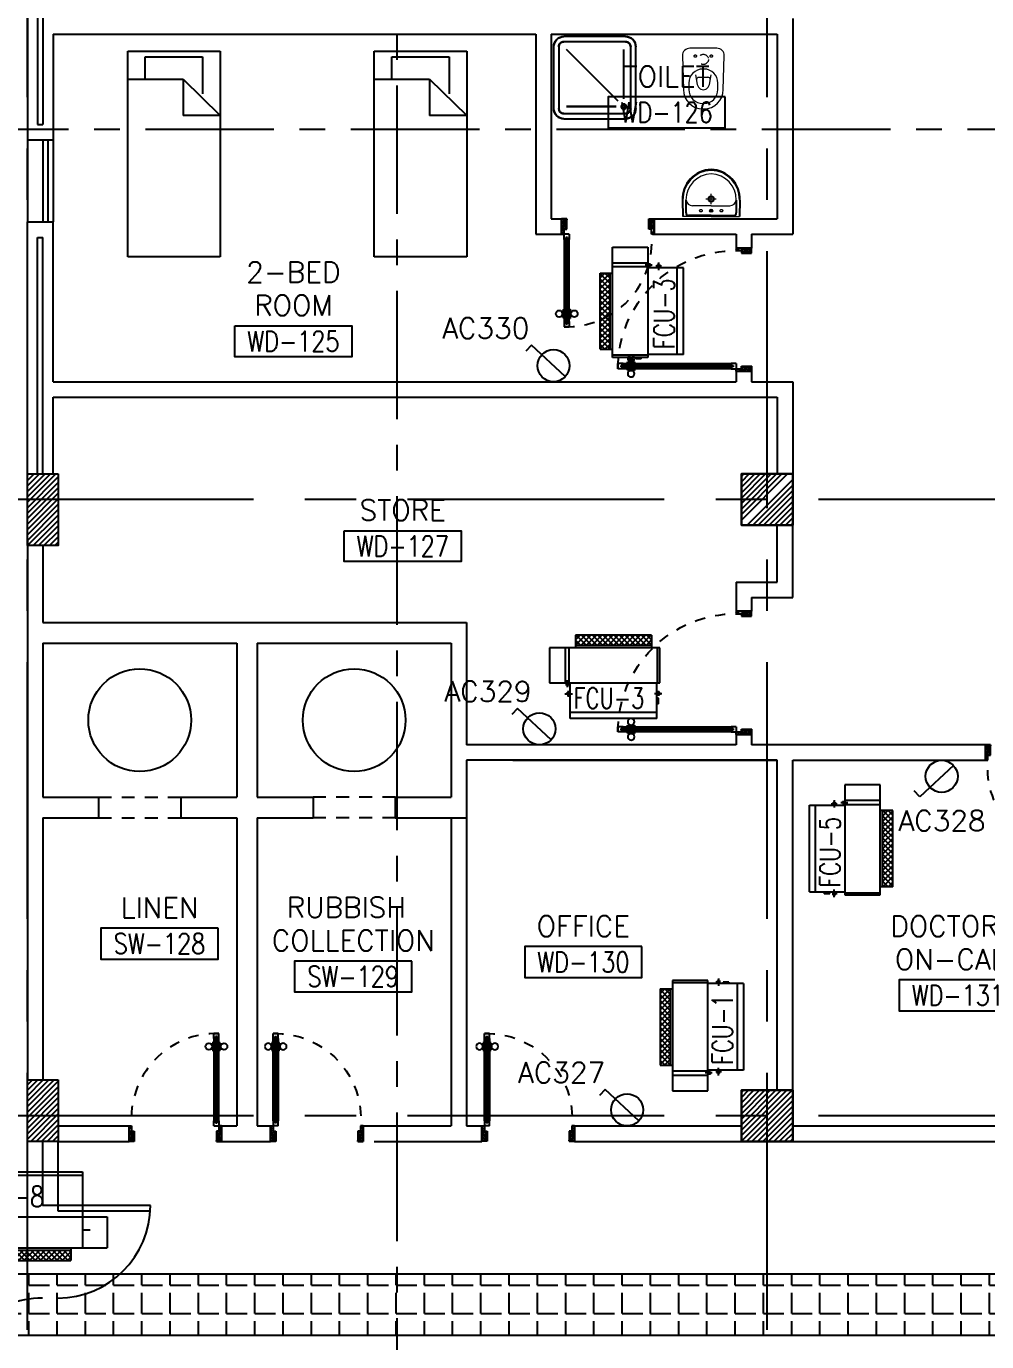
# Model space of a CAD drawing. Extents: x 88852.7 to 88945.7, y 39921.6 to 40001.1.
# Drawn here: x 88902.8 to 88912.15, y 39957.5 to 39970.3 of the extents above; entities that cross this region are included whole.
import ezdxf
from ezdxf.enums import TextEntityAlignment as Align

# ---------------------------------------------------------------- set-up
doc = ezdxf.new("R2010")
doc.units = 0
doc.header["$MEASUREMENT"] = 0
for name, pattern in [('CENTER', [2, 1.25, -0.25, 0.25, -0.25]), ('CENTERX2', [4, 2.5, -0.5, 0.5, -0.5]), ('DASHED', [0.75, 0.5, -0.25]), ('HIDDEN', [0.375, 0.25, -0.125]), ('HIDDEN2', [0.1875, 0.125, -0.0625])]:
    doc.linetypes.add(name, pattern=pattern)
doc.layers.get('0').update_dxf_attribs({"color": 11, "linetype": 'CONTINUOUS'})
for name, color, linetype in [('AXES', 11, 'CENTERX2'), ('AXES1', 11, 'CENTER'), ('COL', 11, 'CONTINUOUS'), ('DOOR', 11, 'CONTINUOUS'), ('E-SOCKETS', 4, 'CONTINUOUS'), ('E-TRAY', 2, 'CONTINUOUS'), ('FCU', 7, 'CONTINUOUS'), ('FIX', 11, 'CONTINUOUS'), ('FUR', 11, 'CONTINUOUS'), ('HAT', 11, 'CONTINUOUS'), ('INSUL', 11, 'CONTINUOUS'), ('M-TEXT', 2, 'CONTINUOUS'), ('RM-BOX', 11, 'CONTINUOUS'), ('RM-NAME', 11, 'CONTINUOUS'), ('RM-NO', 11, 'CONTINUOUS'), ('SUNI-FUR', 11, 'CONTINUOUS'), ('WALL', 11, 'CONTINUOUS'), ('WIN', 11, 'CONTINUOUS')]:
    doc.layers.add(name, color=color, linetype=linetype)
doc.styles.add('ROMANS', font='ROMANS.shx', dxfattribs={"width": 0.6})

# ---------------------------------------------------------------- blocks, each defined once
blk = doc.blocks.new('WC1')
at = {"layer": 'FIX', "lineweight": 20}
for p, q in [((-210, 204), (-538, 194)), ((-475, 141), (-538, 141)), ((-137, 0), (-137, 131)), ((-727, 5), (-727, -5)), ((-674, 5), (-674, -5)), ((-534, 24), (-540, 0)), ((-540, 0), (-534, -24)), ((-395, 76), (-490, 60)), ((-339, 5), (-339, -5)), ((-137, -131), (-137, 0)), ((-490, -60), (-395, -76)), ((-538, -141), (-475, -141)), ((-538, -194), (-210, -204)), ((-213, -204), (-210, -204))]:
    blk.add_line(p, q, dxfattribs=at)
at = {"layer": 'FIX', "linetype": 'Continuous', "lineweight": 20}
blk.add_line((-420, -47), (-420, 45), dxfattribs=at)
at = {"layer": 'FIX', "linetype": 'HIDDEN2', "lineweight": 20, "ltscale": 0.3}
blk.add_circle((-245, 0), 49.8, dxfattribs=at)
at = {"layer": 'FIX', "linetype": 'HIDDEN', "lineweight": 20, "ltscale": 0.05}
for centre in [(-213, 78), (-213, -77)]:
    blk.add_circle(centre, 11.6, dxfattribs=at)
at = {"layer": 'FIX', "lineweight": 20}
for centre, radius, start, end in [((-538, 5), 189, 90, 180), ((-538, 5), 136, 90, 180), ((-475, 5), 136, 360, 90), ((-210, 131), 73, 360, 90), ((-473, -7), 68.2, 128.9242, 152.8468), ((-464, -18), 82, 108.496, 128.9242), ((-538, -5), 189, 180, 270), ((-538, -5), 136, 180, 270), ((-473, 7), 68.2, 207.1532, 231.0758), ((-464, 18), 82, 231.0758, 251.504), ((-475, -5), 136, 270, 0), ((-210, -131), 73, 270, 0)]:
    blk.add_arc(centre, radius, start, end, dxfattribs=at)
at = {"layer": 'FIX', "linetype": 'Continuous', "lineweight": 20}
for centre, start, end in [((-443, 46), 357.6662, 91.6121), ((-442, -46), 268.3879, 2.3338)]:
    blk.add_arc(centre, 22.3, start, end, dxfattribs=at)
blk = doc.blocks.new('SHR1')
at = {"layer": 'FIX'}
for p, q in [((-196, 196), (-700, 700)), ((-143, 218), (-143, 700)), ((-218, 143), (-700, 143))]:
    blk.add_line(p, q, dxfattribs=at)
for points in [[(-825, 125), (-825, 725, -0.414214), (-725, 825), (-125, 825, -0.414214), (-25, 725), (-25, 125, -0.414214), (-125, 25), (-725, 25, -0.414214)], [(-775, 125), (-775, 725, -0.414214), (-725, 775), (-125, 775, -0.414214), (-75, 725), (-75, 125, -0.414214), (-125, 75), (-725, 75, -0.414214)]]:
    blk.add_lwpolyline(points, format="xyb", close=True, dxfattribs=at)
for radius in [25, 15]:
    blk.add_circle((-143, 143), radius, dxfattribs=at)
blk = doc.blocks.new('LAV1')
at = {"layer": 'FIX', "linetype": 'DASHED', "lineweight": 20, "ltscale": 0.05}
for p, q in [((0, 170), (0, 270)), ((0, 170), (0, 270)), ((50, 220), (-50, 220))]:
    blk.add_line(p, q, dxfattribs=at)
at = {"layer": 'FIX', "linetype": 'ByBlock', "ltscale": 0.3}
for p, q in [((-280, 210), (-275, 50)), ((-245, 210), (-245, 85)), ((245, 210), (245, 85)), ((280, 210), (275, 50)), ((0, 60), (-220, 60)), ((0, 60), (220, 60))]:
    blk.add_line(p, q, dxfattribs=at)
at = {"layer": 'FIX', "linetype": 'Continuous', "lineweight": 20}
for p, q in [((-275, 210), (-275, 50)), ((0, 155), (-181, 155)), ((0, 155), (181, 155)), ((275, 210), (275, 50)), ((0, 50), (-275, 50)), ((0, 50), (-252, 50)), ((0, 50), (275, 50)), ((0, 50), (252, 50))]:
    blk.add_line(p, q, dxfattribs=at)
at = {"layer": 'FIX', "lineweight": 20}
for p, q in [((16, 107), (-15, 107)), ((0, 92), (0, 123))]:
    blk.add_line(p, q, dxfattribs=at)
for centre, radius in [((0, 220), 29.5), ((0, 220), 22.5), ((0, 107), 15.5)]:
    blk.add_circle(centre, radius, dxfattribs=at)
at = {"layer": 'FIX', "linetype": 'HIDDEN', "lineweight": 20, "ltscale": 0.05}
for centre in [(-100, 107), (100, 107)]:
    blk.add_circle(centre, 12.4, dxfattribs=at)
at = {"layer": 'FIX', "linetype": 'ByBlock', "ltscale": 0.3}
for centre, radius, start, end in [((7, 220), 287, 91.3776, 182.0064), ((-7, 220), 287, 357.9936, 88.6224), ((-220, 85), 24.9, 179.7021, 269.9486), ((220, 85), 24.9, 270.0514, 0.2979)]:
    blk.add_arc(centre, radius, start, end, dxfattribs=at)
at = {"layer": 'FIX', "linetype": 'Continuous', "lineweight": 20}
for centre, radius, start, end in [((8, 217), 283, 91.6988, 181.351), ((8, 212), 253, 91.7328, 180.4884), ((-8, 217), 283, 358.649, 88.3012), ((-8, 212), 253, 359.5116, 88.2672), ((-179, 222), 66.9, 190.2006, 268.0786), ((179, 222), 66.9, 271.9214, 349.7994)]:
    blk.add_arc(centre, radius, start, end, dxfattribs=at)
blk = doc.blocks.new('A$C376C1807')
at = {"layer": 'DOOR'}
for p, q in [((0, 0.9), (0, 0.85)), ((0.9, 0.9), (0, 0.9)), ((0, 0.85), (0.899, 0.85))]:
    blk.add_line(p, q, dxfattribs=at)
blk.add_arc((0, 0.9), 0.9, 270, 0, dxfattribs=at)
blk = doc.blocks.new('DOOR90')
at = {"layer": 'DOOR', "linetype": 'ByBlock'}
for p, q in [((0, 0), (-150, 0)), ((-200, -25), (-1000, -25)), ((-200, -42), (-1000, -42)), ((-200, -58), (-1000, -58)), ((-1000, -75), (-200, -75))]:
    blk.add_line(p, q, dxfattribs=at)
at = {"layer": 'DOOR', "color": 0, "linetype": 'ByBlock'}
for p, q in [((-150, 0), (-150, -25)), ((-150, 0), (0, 0)), ((0, -50), (0, 0)), ((-1050, -25), (-1050, -75)), ((-1050, -75), (-1050, -25)), ((-1000, -25), (-1050, -25)), ((-1000, -75), (-1050, -75)), ((-1020, -42), (-1020, -58)), ((-1000, -42), (-1020, -42)), ((-1000, -58), (-1020, -58)), ((-1000, -25), (-1000, -42)), ((-1000, -58), (-1000, -75)), ((-968, -25), (-968, -18)), ((-878, -18), (-968, -18)), ((-968, -75), (-968, -82)), ((-878, -82), (-968, -82)), ((-955, -18), (-955, -9)), ((-955, -9), (-890, -9)), ((-955, -18), (-890, -18)), ((-955, -82), (-955, -91)), ((-955, -82), (-890, -82)), ((-955, -91), (-890, -91)), ((-890, -18), (-890, -9)), ((-890, -82), (-890, -91)), ((-878, -25), (-878, -18)), ((-878, -75), (-878, -82)), ((-200, -42), (-200, -25)), ((-200, -25), (-150, -25)), ((-180, -42), (-200, -42)), ((-200, -75), (-200, -58)), ((-200, -58), (-180, -58)), ((-150, -75), (-200, -75)), ((-180, -58), (-180, -42)), ((-150, -75), (-150, -25)), ((-150, -25), (-100, -25)), ((-100, -25), (-100, -50)), ((-100, -50), (0, -50)), ((-150, -900), (-150, -875)), ((-150, -875), (-100, -875)), ((-100, -850), (0, -850)), ((-100, -875), (-100, -850)), ((0, -850), (0, -900)), ((0, -900), (-150, -900)), ((-150, -900), (0, -900))]:
    blk.add_line(p, q, dxfattribs=at)
at = {"layer": 'DOOR', "color": 9, "linetype": 'ByBlock'}
for p, q in [((0, -50), (-114, 0)), ((0, -50), (-40, 0)), ((0, -50), (-100, -37)), ((0, -850), (-114, -900)), ((0, -850), (-100, -863)), ((0, -850), (-40, -900))]:
    blk.add_line(p, q, dxfattribs=at)
at = {"layer": 'DOOR', "color": 0, "linetype": 'ByBlock'}
for centre in [(-923, 24), (-923, -124)]:
    blk.add_circle(centre, 32.4, dxfattribs=at)
at = {"layer": 'DOOR', "color": 9, "linetype": 'ByBlock'}
for centre, radius, start, end in [((0, -50), 74.4, 137.7764, 180), ((0, -50), 54.4, 113.2074, 180), ((0, -50), 154, 161.1053, 166.2858), ((0, -50), 134, 158.1598, 169.28), ((0, -50), 114, 154.0838, 167.3774), ((0, -50), 94.4, 148.0182, 180), ((0, -50), 34.4, 90, 180), ((0, -50), 14.4, 90, 180), ((0, -850), 154, 193.7142, 198.8947), ((0, -850), 134, 190.72, 201.8402), ((0, -850), 94.4, 180, 211.9818), ((0, -850), 74.4, 180, 222.2236), ((0, -850), 54.4, 180, 246.7926), ((0, -850), 34.4, 180, 270), ((0, -850), 14.4, 180, 270)]:
    blk.add_arc(centre, radius, start, end, dxfattribs=at)
at = {"layer": 'DOOR', "linetype": 'HIDDEN', "ltscale": 0.5}
blk.add_arc((-222, -50), 828, 178.2701, 275.003, dxfattribs=at)
blk = doc.blocks.new('C11')
at = {"layer": 'HAT'}
h = blk.add_hatch(dxfattribs=at)
h.set_pattern_fill('ANSI31', color=256, scale=300, style=0)
h.set_pattern_definition([(45, (-248556.182, -75061.005), (-26.5165043, 26.5165043), [])])
h.paths.add_polyline_path([(300, 700), (0, 700), (0, 350), (300, 350)])
h.paths.add_polyline_path([(300, 350), (0, 350), (0, 0), (300, 0)])
at = {"layer": 'COL'}
blk.add_lwpolyline([(300, 700), (300, 0), (0, 0), (0, 700)], close=True, dxfattribs=at)
blk = doc.blocks.new('AH20A')
at = {"layer": 'FUR'}
for p, q in [((0, 0.5), (0, -0.5)), ((1, 0.5), (0, 0.5)), ((0.1358, 0.5), (0.1358, -0.0987)), ((1, -0.5), (1, 0.5)), ((0.1358, 0.3112), (0.0277, 0.3112)), ((0.0277, 0.3112), (0.0277, -0.3087)), ((0.1358, -0.0987), (0.3125, -0.5)), ((0.1358, -0.0987), (0.3125, -0.0987)), ((0.3125, -0.5), (0.3125, -0.0987)), ((0.0277, -0.3087), (0.2076, -0.3087)), ((0, -0.5), (1, -0.5))]:
    blk.add_line(p, q, dxfattribs=at)
blk = doc.blocks.new('RM1')
at = {"layer": 'RM-BOX'}
blk.add_lwpolyline([(570, -200), (-570, -200), (-570, -500), (570, -500)], close=True, dxfattribs=at)
at = {"layer": 'RM-NAME', "style": 'ROMANS'}
for tag, p in [('ROOMNAME1', (0, 324)), ('ROOMNAME2', (0, 0))]:
    blk.add_attdef(tag, text='', height=200, dxfattribs=at).set_placement(p, align=Align.MIDDLE)
at = {"layer": 'RM-NO', "style": 'ROMANS', "width": 0.8}
blk.add_attdef('ROOMNO', text='', height=200, dxfattribs=at).set_placement((0, -350), align=Align.MIDDLE)
blk = doc.blocks.new('DOOR100')
at = {"layer": 'DOOR', "color": 0, "linetype": 'ByBlock'}
for p, q in [((-76, 1251), (-76, 1301)), ((-76, 1301), (-26, 1301)), ((-26, 1301), (-76, 1301)), ((-26, 1251), (-26, 1301)), ((-92, 1206), (-92, 1141)), ((-83, 1206), (-92, 1206)), ((-83, 1129), (-83, 1219)), ((-76, 1219), (-83, 1219)), ((-83, 1206), (-83, 1141)), ((-59, 1251), (-76, 1251)), ((-59, 1251), (-59, 1271)), ((-43, 1271), (-59, 1271)), ((-43, 1251), (-43, 1271)), ((-26, 1251), (-43, 1251)), ((-26, 1219), (-19, 1219)), ((-19, 1129), (-19, 1219)), ((-19, 1206), (-19, 1141)), ((-19, 1206), (-10, 1206)), ((-10, 1206), (-10, 1141)), ((-83, 1141), (-92, 1141)), ((-76, 1129), (-83, 1129)), ((-26, 1129), (-19, 1129)), ((-19, 1141), (-10, 1141)), ((-1201, 0), (-1201, 150)), ((-1201, 150), (-1176, 150)), ((-1201, 150), (-1201, 0)), ((-1176, 150), (-1176, 100)), ((-76, 200), (-59, 200)), ((-76, 150), (-76, 200)), ((-76, 150), (-26, 150)), ((-59, 200), (-59, 180)), ((-59, 180), (-43, 180)), ((-43, 200), (-26, 200)), ((-43, 180), (-43, 200)), ((-26, 200), (-26, 150)), ((-1, 150), (-26, 150)), ((-26, 150), (-26, 100)), ((-1, 150), (-1, 0)), ((-1151, 0), (-1201, 0)), ((-1176, 100), (-1151, 100)), ((-1151, 100), (-1151, 0)), ((-51, 100), (-51, 0)), ((-26, 100), (-51, 100)), ((-51, 0), (-1, 0))]:
    blk.add_line(p, q, dxfattribs=at)
at = {"layer": 'DOOR', "linetype": 'ByBlock'}
for p, q in [((-76, 1251), (-76, 200)), ((-59, 200), (-59, 1251)), ((-43, 200), (-43, 1251)), ((-26, 200), (-26, 1251))]:
    blk.add_line(p, q, dxfattribs=at)
at = {"layer": 'DOOR', "color": 9, "linetype": 'ByBlock'}
for p, q in [((-1151, 0), (-1201, 114)), ((-1151, 0), (-1201, 40)), ((-1151, 0), (-1164, 100)), ((-51, 0), (-1, 114)), ((-51, 0), (-38, 100)), ((-51, 0), (-1, 40))]:
    blk.add_line(p, q, dxfattribs=at)
at = {"layer": 'DOOR', "color": 0, "linetype": 'ByBlock'}
for centre in [(-125, 1174), (22, 1174)]:
    blk.add_circle(centre, 32.4, dxfattribs=at)
at = {"layer": 'DOOR', "linetype": 'HIDDEN', "ltscale": 0.5}
blk.add_arc((-27, 152), 1149, 89.961, 180.0931, dxfattribs=at)
at = {"layer": 'DOOR', "color": 9, "linetype": 'ByBlock'}
for centre, radius, start, end in [((-1151, 0), 154, 103.7142, 108.8947), ((-1151, 0), 134, 100.72, 111.8402), ((-51, 0), 134, 68.1598, 79.28), ((-51, 0), 154, 71.1053, 76.2858), ((-1151, 0), 94.4, 90, 121.9818), ((-1151, 0), 74.4, 90, 132.2236), ((-1151, 0), 54.4, 90, 156.7926), ((-1151, 0), 34.4, 90, 180), ((-1151, 0), 14.4, 90, 180), ((-51, 0), 94.4, 58.0182, 90), ((-51, 0), 74.4, 47.7764, 90), ((-51, 0), 54.4, 23.2074, 90), ((-51, 0), 34.4, 0, 90), ((-51, 0), 14.4, 0, 90), ((-51, 0), 114, 64.0838, 77.3774)]:
    blk.add_arc(centre, radius, start, end, dxfattribs=at)
blk = doc.blocks.new('*X82')
at = {"color": 0}
for p, q in [((227926, 149490), (228426, 149990)), ((227929, 149546), (228373, 149990)), ((227929, 149599), (228319, 149990)), ((227929, 149652), (228266, 149990)), ((227929, 149705), (228213, 149990)), ((227929, 149758), (228160, 149990)), ((227929, 149811), (228107, 149990)), ((227929, 149864), (228054, 149990)), ((227929, 149917), (228001, 149990)), ((227929, 149970), (227948, 149990)), ((227979, 149490), (228429, 149940)), ((228032, 149490), (228429, 149887)), ((228085, 149490), (228429, 149834)), ((228138, 149490), (228429, 149781)), ((228191, 149490), (228429, 149728)), ((228244, 149490), (228429, 149675)), ((228297, 149490), (228429, 149622)), ((228350, 149490), (228429, 149568)), ((228403, 149490), (228429, 149515))]:
    blk.add_line(p, q, dxfattribs=at)
blk = doc.blocks.new('COL50')
at = {"layer": 'COL'}
blk.add_lwpolyline([(-250, 250), (-250, -250), (250, -250), (250, 250)], close=True, dxfattribs=at)
blk = doc.blocks.new('*X83')
at = {"color": 0}
for p, q in [((227929, 155538), (228380, 155990)), ((227929, 155592), (228327, 155990)), ((227929, 155645), (228274, 155990)), ((227929, 155698), (228221, 155990)), ((227929, 155751), (228168, 155990)), ((227929, 155804), (228115, 155990)), ((227929, 155857), (228062, 155990)), ((227929, 155910), (228009, 155990)), ((227929, 155963), (227956, 155990)), ((227986, 155490), (228429, 155932)), ((228039, 155490), (228429, 155879)), ((228092, 155490), (228429, 155826)), ((228145, 155490), (228429, 155773)), ((228198, 155490), (228429, 155720)), ((228251, 155490), (228429, 155667)), ((228304, 155490), (228429, 155614)), ((228357, 155490), (228429, 155561)), ((228410, 155490), (228429, 155508))]:
    blk.add_line(p, q, dxfattribs=at)
blk = doc.blocks.new('*X188')
at = {"color": 0}
for p, q in [((16890, -2467), (16943, -2414)), ((16890, -2520), (16990, -2420)), ((16990, -2512), (16892, -2414)), ((16990, -2459), (16945, -2414)), ((16990, -2565), (16890, -2465)), ((16890, -2573), (16990, -2473)), ((16990, -2619), (16890, -2519)), ((16890, -2626), (16990, -2526)), ((16990, -2672), (16890, -2572)), ((16890, -2679), (16990, -2579)), ((16990, -2725), (16890, -2625)), ((16890, -2732), (16990, -2632)), ((16990, -2778), (16890, -2678)), ((16890, -2785), (16990, -2685)), ((16990, -2831), (16890, -2731)), ((16890, -2838), (16990, -2738)), ((16990, -2884), (16890, -2784)), ((16890, -2891), (16990, -2791)), ((16990, -2937), (16890, -2837)), ((16890, -2944), (16990, -2844)), ((16990, -2990), (16890, -2890)), ((16890, -2997), (16990, -2897)), ((16990, -3043), (16890, -2943)), ((16890, -3050), (16990, -2950)), ((16990, -3096), (16890, -2996)), ((16890, -3103), (16990, -3003)), ((16990, -3149), (16890, -3049)), ((16892, -3155), (16990, -3056)), ((16944, -3155), (16890, -3102)), ((16945, -3155), (16990, -3109))]:
    blk.add_line(p, q, dxfattribs=at)
blk = doc.blocks.new('WHE06')
at = {"color": 2}
for p, q in [((689, 621), (346, 621)), ((346, 621), (346, 469)), ((689, 469), (689, 621)), ((60, -422), (60, 422)), ((212, 437), (269, 437)), ((232, 452), (232, 422)), ((232, 452), (252, 452)), ((242, 472), (242, 399)), ((252, 452), (252, 422)), ((305, 448), (373, 448)), ((321, 458), (321, 438)), ((321, 458), (346, 458)), ((321, 438), (346, 438)), ((346, 430), (689, 430)), ((811, 371), (689, 371)), ((711, -371), (711, 371)), ((811, -371), (811, 371)), ((811, -371), (689, -371)), ((142, -437), (142, -422)), ((142, -437), (197, -437)), ((197, -437), (197, -422)), ((221, -437), (269, -437)), ((232, -452), (232, -422)), ((232, -452), (252, -452)), ((242, -472), (242, -399)), ((252, -452), (252, -422)), ((346, -430), (689, -430))]:
    blk.add_line(p, q, dxfattribs=at)
at = {"color": 6}
for p, q in [((0, -422), (0, 422)), ((0, 422), (346, 422)), ((346, 469), (346, -451)), ((689, 469), (346, 469)), ((689, -451), (689, 469)), ((0, -422), (346, -422)), ((346, -451), (689, -451))]:
    blk.add_line(p, q, dxfattribs=at)
at = {"color": 2}
blk.add_blockref('*X188', (-16179, 2784), dxfattribs=at)
blk = doc.blocks.new('*X190')
at = {"color": 0}
for p, q in [((-750, 2538), (-672, 2616)), ((-750, 2591), (-725, 2616)), ((-660, 2516), (-750, 2606)), ((-719, 2516), (-619, 2616)), ((-607, 2516), (-707, 2616)), ((-666, 2516), (-566, 2616)), ((-554, 2516), (-654, 2616)), ((-613, 2516), (-513, 2616)), ((-501, 2516), (-601, 2616)), ((-560, 2516), (-460, 2616)), ((-448, 2516), (-548, 2616)), ((-507, 2516), (-407, 2616)), ((-394, 2516), (-494, 2616)), ((-454, 2516), (-354, 2616)), ((-341, 2516), (-441, 2616)), ((-401, 2516), (-301, 2616)), ((-288, 2516), (-388, 2616)), ((-348, 2516), (-248, 2616)), ((-235, 2516), (-335, 2616)), ((-295, 2516), (-195, 2616)), ((-182, 2516), (-282, 2616)), ((-242, 2516), (-142, 2616)), ((-129, 2516), (-229, 2616)), ((-189, 2516), (-89, 2616)), ((-76, 2516), (-176, 2616)), ((-136, 2516), (-36, 2616)), ((-23, 2516), (-123, 2616)), ((-83, 2516), (17, 2616)), ((30, 2516), (-70, 2616)), ((-30, 2516), (70, 2616)), ((83, 2516), (-17, 2616)), ((23, 2516), (123, 2616)), ((136, 2516), (36, 2616)), ((76, 2516), (176, 2616)), ((189, 2516), (89, 2616)), ((129, 2516), (215, 2601)), ((215, 2543), (142, 2616)), ((215, 2596), (195, 2616)), ((-713, 2516), (-750, 2553)), ((182, 2516), (215, 2548))]:
    blk.add_line(p, q, dxfattribs=at)
blk = doc.blocks.new('WAP16')
at = {"color": 6}
for p, q in [((-597, 0), (-597, -737)), ((-597, 0), (597, 0)), ((597, 0), (597, -737)), ((-597, -437), (597, -437)), ((-597, -737), (597, -737))]:
    blk.add_line(p, q, dxfattribs=at)
at = {"color": 2}
for p, q in [((-597, -32), (597, -32)), ((597, -437), (835, -437)), ((835, -437), (835, -737)), ((-482, -737), (-482, -862)), ((-482, -762), (482, -762)), ((482, -737), (482, -862)), ((597, -737), (835, -737)), ((-482, -862), (482, -862))]:
    blk.add_line(p, q, dxfattribs=at)
at = {"color": 7}
blk.add_line((597, -562), (670, -562), dxfattribs=at)
at = {"color": 2}
blk.add_blockref('*X190', (268, -3378), dxfattribs=at)
blk = doc.blocks.new('*X213')
at = {"color": 0}
for p, q in [((16890, -2467), (16943, -2414)), ((16890, -2520), (16990, -2420)), ((16990, -2512), (16892, -2414)), ((16990, -2459), (16945, -2414)), ((16990, -2565), (16890, -2465)), ((16890, -2573), (16990, -2473)), ((16990, -2619), (16890, -2519)), ((16890, -2626), (16990, -2526)), ((16990, -2672), (16890, -2572)), ((16890, -2679), (16990, -2579)), ((16990, -2725), (16890, -2625)), ((16890, -2732), (16990, -2632)), ((16990, -2778), (16890, -2678)), ((16890, -2785), (16990, -2685)), ((16990, -2831), (16890, -2731)), ((16890, -2838), (16990, -2738)), ((16990, -2884), (16890, -2784)), ((16890, -2891), (16990, -2791)), ((16990, -2937), (16890, -2837)), ((16890, -2944), (16990, -2844)), ((16990, -2990), (16890, -2890)), ((16890, -2997), (16990, -2897)), ((16990, -3043), (16890, -2943)), ((16890, -3050), (16990, -2950)), ((16990, -3096), (16890, -2996)), ((16890, -3103), (16990, -3003)), ((16990, -3149), (16890, -3049)), ((16892, -3155), (16990, -3056)), ((16944, -3155), (16890, -3102)), ((16945, -3155), (16990, -3109))]:
    blk.add_line(p, q, dxfattribs=at)

msp = doc.modelspace()

# ---------------------------------------------------------------- hatches: boundary and pattern name
at = {"layer": 'HAT'}
h = msp.add_hatch(dxfattribs=at)
h.set_pattern_fill('ANSI31', color=256, scale=0.3, style=0)
h.set_pattern_definition([(45, (88602.274076, 39904.688557), (-0.0265165043, 0.0265165043), [])])
h.paths.add_polyline_path([(88903.1103, 39960.0496), (88902.8103, 39960.0496), (88902.8103, 39959.6996), (88903.1103, 39959.6996)])
h.paths.add_polyline_path([(88903.1103, 39959.6996), (88902.8103, 39959.6996), (88902.8103, 39959.4496), (88903.1103, 39959.4496)])
h = msp.add_hatch(dxfattribs=at)
h.set_pattern_fill('ANGLE', color=256, style=0)
h.set_pattern_definition([(0, (0, 0), (0, 0.275), [0.2, -0.075]), (90, (0, 0), (-0.275, 2e-17), [0.2, -0.075])])
h.paths.add_polyline_path([(88906.4103, 39957.5617), (88906.4103, 39958.1617), (88902.8103, 39958.1617), (88902.8103, 39957.5617)])
h.paths.add_polyline_path([(88902.2361, 39957.5617), (88902.7903, 39957.5617), (88902.7903, 39957.9087, 0.1880595)])
h.paths.add_polyline_path([(88906.4103, 39958.1617), (88906.4103, 39957.5617), (88910.0103, 39957.5617), (88910.0103, 39958.1617)])
h.paths.add_polyline_path([(88910.0103, 39958.1617), (88910.0103, 39957.5617), (88913.6103, 39957.5617), (88913.6103, 39958.1617)])
h.paths.add_polyline_path([(88913.6103, 39958.1617), (88913.6103, 39957.5617), (88917.2103, 39957.5617), (88917.2103, 39958.1617)])

# ---------------------------------------------------------------- linework, layer by layer
at = {"layer": 'AXES'}
for p, q in [((88910.0103, 39921.6153), (88910.0103, 40000.4279)), ((88902.8103, 39921.6153), (88902.8103, 40000.0779)), ((88945.0103, 39965.6996), (88876.9703, 39965.6996)), ((88945.0103, 39959.6996), (88876.9703, 39959.6996))]:
    msp.add_line(p, q, dxfattribs=at)
at = {"layer": 'AXES1'}
for p, q in [((88906.4103, 39928.4796), (88906.4103, 39987.2996)), ((88935.2103, 39969.2996), (88876.9703, 39969.2996))]:
    msp.add_line(p, q, dxfattribs=at)
at = {"layer": 'COL'}
for p, q in [((88902.9603, 39964.4995), (88907.0853, 39964.4995)), ((88902.9603, 39964.2995), (88904.8478, 39964.2995)), ((88904.8478, 39964.2995), (88904.8478, 39962.7995)), ((88905.0478, 39964.2995), (88905.0478, 39962.7995)), ((88905.0478, 39964.2995), (88906.9353, 39964.2995)), ((88902.9603, 39962.7995), (88903.504, 39962.7995)), ((88903.504, 39962.7995), (88903.504, 39962.5995)), ((88904.304, 39962.7995), (88904.304, 39962.5995)), ((88904.304, 39962.7995), (88904.8478, 39962.7995)), ((88905.0478, 39962.7995), (88905.5915, 39962.7995)), ((88905.5915, 39962.7995), (88905.5915, 39962.5995)), ((88906.3915, 39962.7995), (88906.9353, 39962.7995)), ((88906.3915, 39962.7995), (88906.3915, 39962.5995)), ((88902.9603, 39962.5995), (88903.504, 39962.5995)), ((88904.304, 39962.5995), (88904.8478, 39962.5995)), ((88905.0478, 39962.5995), (88905.5915, 39962.5995)), ((88906.3915, 39962.5995), (88907.0853, 39962.5995))]:
    msp.add_line(p, q, dxfattribs=at)
msp.add_lwpolyline([(88903.1103, 39960.0496), (88903.1103, 39959.4496), (88902.8103, 39959.4496), (88902.8103, 39960.0496)], close=True, dxfattribs=at)
at = {"layer": 'E-SOCKETS'}
for p, q in [((88907.7179, 39967.1995), (88907.6634, 39967.141)), ((88908.0457, 39966.8944), (88907.7179, 39967.1995)), ((88907.5806, 39963.6645), (88907.5261, 39963.606)), ((88907.9085, 39963.3594), (88907.5806, 39963.6645)), ((88911.8241, 39963.1098), (88911.4962, 39962.8046)), ((88911.4962, 39962.8046), (88911.4417, 39962.8631)), ((88908.4343, 39959.9545), (88908.3798, 39959.896)), ((88908.7621, 39959.6494), (88908.4343, 39959.9545))]:
    msp.add_line(p, q, dxfattribs=at)
for centre in [(88907.9314, 39967.0008), (88907.7941, 39963.4658), (88911.7097, 39963.0033), (88908.6478, 39959.7558)]:
    msp.add_circle(centre, 0.1562, dxfattribs=at)
at = {"layer": 'E-TRAY', "color": 4}
for p, q in [((88893.1703, 39958.1617), (88917.2167, 39958.1617)), ((88893.1703, 39957.5617), (88917.2167, 39957.5617))]:
    msp.add_line(p, q, dxfattribs=at)
at = {"layer": 'FCU', "color": 3}
for p, q in [((88908.507, 39968.0014), (88908.507, 39968.1538)), ((88908.507, 39968.1538), (88908.8499, 39968.1538)), ((88908.8499, 39968.1538), (88908.8499, 39968.0014)), ((88908.8909, 39967.9799), (88908.8226, 39967.9799)), ((88908.8749, 39967.9899), (88908.8499, 39967.9899)), ((88908.8749, 39967.9699), (88908.8499, 39967.9699)), ((88908.8749, 39967.9899), (88908.8749, 39967.9699)), ((88908.9836, 39967.9695), (88908.9269, 39967.9695)), ((88908.9438, 39967.9845), (88908.9438, 39967.9545)), ((88908.9638, 39967.9845), (88908.9438, 39967.9845)), ((88908.9538, 39968.0045), (88908.9538, 39967.9318)), ((88908.9638, 39967.9845), (88908.9638, 39967.9545)), ((88908.3847, 39967.1616), (88908.3847, 39967.9029)), ((88908.3847, 39967.9029), (88908.507, 39967.9029)), ((88908.4847, 39967.1616), (88908.4847, 39967.9029)), ((88908.8499, 39967.9627), (88908.507, 39967.9627)), ((88909.1356, 39967.11), (88909.1356, 39967.9545)), ((88908.3847, 39967.1616), (88908.507, 39967.1616)), ((88908.8499, 39967.1019), (88908.507, 39967.1019)), ((88908.6759, 39967.0534), (88908.6759, 39967.0834)), ((88908.6959, 39967.0534), (88908.6959, 39967.0834)), ((88908.7315, 39967.0684), (88908.7315, 39967.0834)), ((88908.7864, 39967.0684), (88908.7864, 39967.0834)), ((88908.7066, 39967.0684), (88908.659, 39967.0684)), ((88908.6959, 39967.0534), (88908.6759, 39967.0534)), ((88908.7864, 39967.0684), (88908.7315, 39967.0684))]:
    msp.add_line(p, q, dxfattribs=at)
at = {"layer": 'FCU', "color": 6}
for p, q in [((88908.507, 39968.0014), (88908.8499, 39968.0014)), ((88908.507, 39967.0814), (88908.507, 39968.0014)), ((88908.8499, 39968.0014), (88908.8499, 39967.0814)), ((88909.1959, 39967.9545), (88908.8499, 39967.9545)), ((88909.1959, 39967.11), (88909.1959, 39967.9545)), ((88908.8499, 39967.0814), (88908.507, 39967.0814)), ((88909.1959, 39967.11), (88908.8499, 39967.11))]:
    msp.add_line(p, q, dxfattribs=at)
at = {"layer": 'FIX'}
for p, q in [((88908.6333, 39970.2046), (88908.0333, 39970.2046)), ((88908.6333, 39970.1546), (88908.0333, 39970.1546)), ((88907.9333, 39970.1046), (88907.9333, 39969.5046)), ((88907.9833, 39970.1046), (88907.9833, 39969.5046)), ((88908.6156, 39969.5972), (88908.6156, 39970.0796)), ((88908.6833, 39969.5046), (88908.6833, 39970.1046)), ((88908.7333, 39969.5046), (88908.7333, 39970.1046)), ((88908.5406, 39969.5222), (88908.0583, 39969.5222)), ((88908.0333, 39969.4546), (88908.6333, 39969.4546)), ((88908.0333, 39969.4046), (88908.6333, 39969.4046))]:
    msp.add_line(p, q, dxfattribs=at)
at = {"layer": 'FIX', "color": 32, "linetype": 'DASHED', "lineweight": 20, "ltscale": 0.05}
msp.add_line((88909.5158, 39968.6226), (88909.4158, 39968.6226), dxfattribs=at)
at = {"layer": 'FIX', "extrusion": (0, 0, -1)}
for centre, major_axis, start_param, end_param in [((88908.0333, 39970.1046), (-0.0707, 0.0707), 5.4977871, 7.0685835), ((88908.0333, 39970.1046), (-0.0354, 0.0354), 5.4977871, 7.0685835), ((88908.6333, 39970.1046), (-0.0707, 0.0707), 0.7853982, 2.3561945), ((88908.6333, 39970.1046), (-0.0354, 0.0354), 0.7853982, 2.3561945), ((88908.6156, 39969.5222), (-0.0177, 0.0177), 3.9269908, 10.2101761), ((88908.6156, 39969.5222), (-0.0106, 0.0106), 3.9269908, 10.2101761), ((88908.0333, 39969.5046), (-0.0707, 0.0707), 3.9269908, 5.4977871), ((88908.0333, 39969.5046), (0.0354, 0.0354), 2.3561945, 3.9269908), ((88908.6333, 39969.5046), (0.0707, 0.0707), 0.7853982, 2.3561945), ((88908.6333, 39969.5046), (0.0354, 0.0354), 0.7853982, 2.3561945)]:
    msp.add_ellipse(centre, major_axis=major_axis, ratio=1, start_param=start_param, end_param=end_param, dxfattribs=at)
at = {"layer": 'INSUL'}
for p, q in [((88902.9103, 39970.6496), (88902.9103, 39969.3496)), ((88902.9603, 39970.6496), (88902.9603, 39969.3496)), ((88902.9103, 39969.3496), (88902.9603, 39969.3496)), ((88902.9103, 39968.2496), (88902.9603, 39968.2496)), ((88902.9103, 39965.9496), (88902.9103, 39968.2496)), ((88902.9103, 39968.2496), (88902.9603, 39968.2496)), ((88902.9603, 39965.9496), (88902.9603, 39968.2496))]:
    msp.add_line(p, q, dxfattribs=at)
at = {"layer": 'SUNI-FUR', "linetype": 'HIDDEN2'}
for p, q in [((88903.504, 39962.7995), (88904.304, 39962.7995)), ((88906.3915, 39962.7995), (88905.5915, 39962.7995)), ((88903.504, 39962.5995), (88904.304, 39962.5995)), ((88906.3915, 39962.5995), (88905.5915, 39962.5995))]:
    msp.add_line(p, q, dxfattribs=at)
at = {"layer": 'SUNI-FUR'}
for centre in [(88903.904, 39963.5495), (88905.9915, 39963.5495)]:
    msp.add_circle(centre, 0.5, dxfattribs=at)
at = {"layer": 'WALL'}
for p, q in [((88902.8103, 39970.7996), (88902.8103, 39969.1996)), ((88903.0603, 39970.2296), (88903.0603, 39969.1996)), ((88903.0603, 39970.2296), (88907.7603, 39970.2296)), ((88907.9103, 39970.2296), (88910.1103, 39970.2296)), ((88902.8103, 39969.1996), (88903.0603, 39969.1996)), ((88902.8103, 39968.3996), (88903.0603, 39968.3996)), ((88902.8103, 39965.9496), (88902.8103, 39968.3996)), ((88902.8103, 39965.9496), (88902.8103, 39968.3996)), ((88902.8103, 39968.3996), (88903.0603, 39968.3996)), ((88903.0603, 39966.8446), (88903.0603, 39968.3996)), ((88903.0603, 39966.8446), (88903.0603, 39968.3996)), ((88907.9103, 39968.4296), (88908.0103, 39968.4296)), ((88908.9103, 39968.4296), (88910.1103, 39968.4296)), ((88907.7603, 39968.2796), (88908.0103, 39968.2796)), ((88908.9103, 39968.2796), (88909.7103, 39968.2796)), ((88909.8603, 39968.2796), (88910.2603, 39968.2796)), ((88903.0603, 39966.8446), (88909.7103, 39966.8446)), ((88909.8603, 39966.8446), (88910.2603, 39966.8446)), ((88903.0603, 39965.9496), (88903.0603, 39966.6946)), ((88903.0603, 39966.6946), (88910.1103, 39966.6946)), ((88910.1103, 39964.8946), (88910.1103, 39965.4496)), ((88910.2603, 39964.7446), (88910.2603, 39965.4496)), ((88910.2603, 39964.7446), (88910.2603, 39965.4496)), ((88902.8103, 39965.2996), (88902.8103, 39960.0496)), ((88902.9603, 39965.2496), (88902.9603, 39964.4995)), ((88909.7103, 39964.8946), (88910.1103, 39964.8946)), ((88909.8603, 39964.7446), (88910.2603, 39964.7446)), ((88907.0853, 39964.4995), (88907.0853, 39963.3096)), ((88902.9603, 39964.2995), (88902.9603, 39962.7995)), ((88906.9353, 39964.2995), (88906.9353, 39962.7995)), ((88909.7103, 39963.3096), (88907.0853, 39963.3096)), ((88910.1103, 39963.3096), (88909.8603, 39963.3096)), ((88912.1353, 39963.3096), (88909.8603, 39963.3096)), ((88912.1353, 39963.1596), (88912.1353, 39963.3096)), ((88907.0853, 39963.1596), (88907.0853, 39962.7495)), ((88907.0853, 39963.1596), (88907.0853, 39959.5996)), ((88910.1103, 39963.1596), (88907.0853, 39963.1596)), ((88907.5353, 39963.1596), (88910.1103, 39963.1596)), ((88910.1103, 39959.9496), (88910.1103, 39963.1596)), ((88910.2603, 39959.9496), (88910.2603, 39963.1596)), ((88910.2603, 39963.1596), (88912.1353, 39963.1596)), ((88902.9603, 39962.5995), (88902.9603, 39960.0496)), ((88904.8478, 39962.5995), (88904.8478, 39959.5996)), ((88905.0478, 39962.5995), (88905.0478, 39959.5996)), ((88906.9353, 39962.5995), (88906.9353, 39959.5996)), ((88902.9603, 39961.1496), (88902.9603, 39960.0496)), ((88903.1129, 39959.5996), (88903.8002, 39959.5996)), ((88903.8002, 39959.5996), (88903.8002, 39959.4496)), ((88904.6994, 39959.5996), (88904.8478, 39959.5996)), ((88904.7002, 39959.5996), (88904.7002, 39959.4496)), ((88905.0478, 39959.5996), (88905.1777, 39959.5996)), ((88905.1777, 39959.5996), (88905.1777, 39959.4496)), ((88906.0777, 39959.5996), (88906.9353, 39959.5996)), ((88906.0777, 39959.5996), (88906.0777, 39959.4496)), ((88907.0853, 39959.5996), (88907.2353, 39959.5996)), ((88907.2353, 39959.5996), (88907.2353, 39959.4496)), ((88907.2353, 39959.5996), (88907.2353, 39959.4496)), ((88908.1353, 39959.5996), (88908.1353, 39959.4496)), ((88908.1353, 39959.5996), (88909.7603, 39959.5996)), ((88910.2603, 39959.5996), (88913.5353, 39959.5996)), ((88902.9582, 39959.4496), (88902.9582, 39958.8246)), ((88903.1082, 39959.4496), (88903.1082, 39958.8246)), ((88903.1129, 39959.4496), (88903.8002, 39959.4496)), ((88904.6994, 39959.4496), (88905.1777, 39959.4496)), ((88906.1853, 39959.4496), (88907.2353, 39959.4496)), ((88908.1353, 39959.4496), (88909.7603, 39959.4496)), ((88910.2603, 39959.4496), (88917.1104, 39959.4496)), ((88903.1082, 39958.8246), (88902.9582, 39958.8246))]:
    msp.add_line(p, q, dxfattribs=at)
at = {"layer": 'WALL', "linetype": 'ByBlock'}
for p, q in [((88910.2603, 39970.3796), (88910.2603, 39968.2796)), ((88907.7603, 39970.2296), (88907.7603, 39968.2796)), ((88907.9103, 39970.2296), (88907.9103, 39968.4296)), ((88910.1103, 39970.2296), (88910.1103, 39968.4296)), ((88908.0103, 39968.4296), (88908.0103, 39968.2796)), ((88909.7103, 39968.2796), (88909.7103, 39968.1451)), ((88909.8603, 39968.2796), (88909.8603, 39968.1451)), ((88909.8603, 39968.1451), (88909.7103, 39968.1451)), ((88909.7103, 39966.9451), (88909.7103, 39966.8446)), ((88909.8603, 39966.9451), (88909.7103, 39966.9451)), ((88909.8603, 39966.9451), (88909.8603, 39966.8446)), ((88910.2603, 39966.8446), (88910.2603, 39965.9496)), ((88910.1103, 39966.6946), (88910.1103, 39965.9496)), ((88909.7103, 39964.8946), (88909.7103, 39964.6101)), ((88909.8603, 39964.7446), (88909.8603, 39964.6101)), ((88909.8603, 39964.6101), (88909.7103, 39964.6101)), ((88909.7103, 39963.4101), (88909.7103, 39963.3096)), ((88909.8603, 39963.4101), (88909.7103, 39963.4101)), ((88909.8603, 39963.4101), (88909.8603, 39963.3096))]:
    msp.add_line(p, q, dxfattribs=at)
at = {"layer": 'WALL', "color": 250, "linetype": 'ByBlock', "ltscale": 0.3}
msp.add_line((88908.7658, 39969.5447), (88908.7678, 39969.5427), dxfattribs=at)
at = {"layer": 'WALL', "linetype": 'ByBlock', "ltscale": 0.3}
for points in [[(88909.7603, 39965.4496), (88910.2603, 39965.4496), (88910.2603, 39965.9496), (88909.7603, 39965.9496)], [(88910.2603, 39959.9496), (88909.7603, 39959.9496), (88909.7603, 39959.4496), (88910.2603, 39959.4496)]]:
    msp.add_lwpolyline(points, close=True, dxfattribs=at)
at = {"layer": 'WIN'}
for p, q in [((88902.8103, 39969.1996), (88902.8103, 39968.3996)), ((88902.9603, 39969.1996), (88902.9603, 39968.3996)), ((88903.0103, 39969.1996), (88903.0103, 39968.3996)), ((88903.0603, 39969.1996), (88903.0603, 39968.3996))]:
    msp.add_line(p, q, dxfattribs=at)

# ---------------------------------------------------------------- block references
at = {"layer": 'COL', "linetype": 'ByBlock', "xscale": 0.001, "yscale": 0.001, "zscale": 0.001}
msp.add_blockref('C11', (88902.8103, 39965.2496), dxfattribs=at)
at = {"layer": 'COL', "xscale": -0.001, "yscale": 0.001, "zscale": 0.001}
for p in [(88910.0103, 39965.6996), (88910.0103, 39959.6996)]:
    msp.add_blockref('COL50', p, dxfattribs=at)
at = {"layer": 'DOOR', "color": 0, "linetype": 'ByBlock', "zscale": 0.001}
for name, p, xscale, yscale, rotation in [('DOOR90', (88908.0103, 39968.4296), 0.001, 0.001, 90), ('DOOR100', (88909.8603, 39966.9451), -0.001, 0.001, 90), ('DOOR100', (88909.8603, 39963.4101), -0.001, 0.001, 90), ('DOOR90', (88913.0353, 39963.3096), -0.001, 0.001, 270), ('DOOR90', (88904.7002, 39959.4496), 0.000999999996565748, 0.000999999996565748, 270), ('DOOR90', (88905.1777, 39959.4496), -0.000999999996565748, 0.000999999996565748, 90), ('DOOR90', (88907.2353, 39959.4503), -0.001, 0.001, 90)]:
    msp.add_blockref(name, p, dxfattribs=dict(at, xscale=xscale, yscale=yscale, rotation=rotation))
at = {"layer": 'DOOR', "linetype": 'Continuous'}
msp.add_blockref('A$C376C1807', (88903.1082, 39957.9246), dxfattribs=at)
at = {"layer": 'DOOR', "linetype": 'Continuous', "rotation": 180}
msp.add_blockref('A$C376C1807', (88902.9582, 39957.9246), dxfattribs=at)
at = {"layer": 'FCU', "color": 11, "extrusion": (0, 0, -1), "xscale": 0.0009999871253967285, "yscale": 0.001000002026557922, "zscale": -0.001}
msp.add_blockref('*X213', (-88925.3752, 39970.3165), dxfattribs=at)
at = {"layer": 'FCU', "linetype": 'ByBlock', "yscale": 0.001000002026557922, "zscale": 0.001}
for p, xscale, rotation in [((88908.5153, 39963.5658), 0.001000002026557922, 90), ((88909.7798, 39960.5634), 0.0009999871253967285, 180)]:
    msp.add_blockref('WHE06', p, dxfattribs=dict(at, xscale=xscale, rotation=rotation))
at = {"layer": 'FCU', "linetype": 'ByBlock', "xscale": 0.0009999871253967285, "yscale": 0.001000002026557922, "zscale": 0.001}
for name, p in [('WHE06', (88910.4228, 39962.2993)), ('WAP16', (88902.7515, 39959.1518))]:
    msp.add_blockref(name, p, dxfattribs=at)
at = {"layer": 'FIX', "rotation": 90}
for name, p, xscale, yscale, zscale in [('SHR1', (88908.7583, 39969.3796), -0.000999999996565748, 0.000999999996565748, 0.001), ('AH20A', (88904.2383, 39970.0613), -2, 0.9, 2), ('AH20A', (88906.6371, 39970.0613), -2, 0.9, 2), ('WC1', (88909.3903, 39970.2276), 0.000999999996565748, 0.000999999996565748, 0.001)]:
    msp.add_blockref(name, p, dxfattribs=dict(at, xscale=xscale, yscale=yscale, zscale=zscale))
at = {"layer": 'FIX', "xscale": 0.001000000003841706, "yscale": 0.000999999996565748, "zscale": 0.001}
msp.add_blockref('LAV1', (88909.4663, 39968.4026), dxfattribs=at)
at = {"layer": 'HAT', "xscale": 0.001, "yscale": 0.001, "zscale": 0.001}
for name in ['*X83', '*X82']:
    msp.add_blockref(name, (88681.8317, 39809.9598), dxfattribs=at)
at = {"layer": 'RM-NAME', "zscale": 0.001}
for p, xscale, yscale, values in [((88909.0332, 39969.8169), 0.001, 0.001, {'ROOMNO': 'WD-126', 'ROOMNAME2': 'TOILET'}), ((88904.0967, 39961.7244), 0.0009999999892897904, 0.000999999996565748, {'ROOMNO': 'SW-128', 'ROOMNAME2': 'LINEN'}), ((88905.9819, 39961.4042), 0.0009999999892897904, 0.000999999996565748, {'ROOMNO': 'SW-129', 'ROOMNAME2': 'COLLECTION', 'ROOMNAME1': 'RUBBISH '}), ((88908.2219, 39961.5453), 0.001, 0.001, {'ROOMNO': 'WD-130', 'ROOMNAME2': 'OFFICE'}), ((88911.8668, 39961.2215), 0.001, 0.001, {'ROOMNO': 'WD-131', 'ROOMNAME2': 'ON-CALL', 'ROOMNAME1': "DOCTOR'S"})]:
    msp.add_blockref('RM1', p, dxfattribs=dict(at, xscale=xscale, yscale=yscale)).add_auto_attribs(values)
at = {"layer": 'RM-NAME'}
ref = msp.add_blockref('RM1', (88905.3995, 39967.5881), dxfattribs=dict(at, xscale=-0.001, yscale=0.001, zscale=0.001))
ref.add_attrib('ROOMNO', 'WD-125', dxfattribs={"layer": 'RM-NO', "height": 0.2, "style": 'ROMANS', "width": 0.8}).set_placement((88905.3995, 39967.2381), align=Align.MIDDLE)
ref.add_attrib('ROOMNAME2', 'ROOM', dxfattribs={"height": 0.2, "style": 'ROMANS'}).set_placement((88905.3995, 39967.5881), align=Align.MIDDLE)
ref.add_attrib('ROOMNAME1', '2-BED', dxfattribs={"height": 0.2, "style": 'ROMANS'}).set_placement((88905.3995, 39967.9119), align=Align.MIDDLE)
ref = msp.add_blockref('RM1', (88906.4641, 39965.5937), dxfattribs=dict(at, xscale=-0.001, yscale=0.001, zscale=0.001))
ref.add_attrib('ROOMNO', 'WD-127', dxfattribs={"layer": 'RM-NO', "height": 0.2, "style": 'ROMANS', "width": 0.8}).set_placement((88906.4641, 39965.2437), align=Align.MIDDLE)
ref.add_attrib('ROOMNAME2', 'STORE', dxfattribs={"height": 0.2, "style": 'ROMANS'}).set_placement((88906.4641, 39965.5937), align=Align.MIDDLE)

# ---------------------------------------------------------------- texts
at = {"layer": 'E-SOCKETS', "style": 'ROMANS'}
for s, p in [('AC330', (88906.848, 39967.2651)), ('AC329', (88906.8698, 39963.7301)), ('AC328', (88911.2891, 39962.4716)), ('AC327', (88907.5862, 39960.0201))]:
    msp.add_text(s, height=0.2, dxfattribs=at).set_placement(p)
at = {"layer": 'M-TEXT', "style": 'ROMANS', "width": 0.75}
for s, p in [('FCU-3', (88909.1087, 39967.1628)), ('FCU-5', (88910.7235, 39961.92)), ('FCU-1', (88909.6774, 39960.1948))]:
    msp.add_text(s, height=0.2, rotation=90, dxfattribs=at).set_placement(p)
at = {"layer": 'M-TEXT', "style": 'ROMANS'}
for s, width, p in [('FCU-3', 0.75, (88908.1277, 39963.6643)), ('FCU-8', 0.8, (88902.2403, 39958.8128))]:
    msp.add_text(s, height=0.2, dxfattribs=dict(at, width=width)).set_placement(p)

doc.saveas('drawing.dxf')
